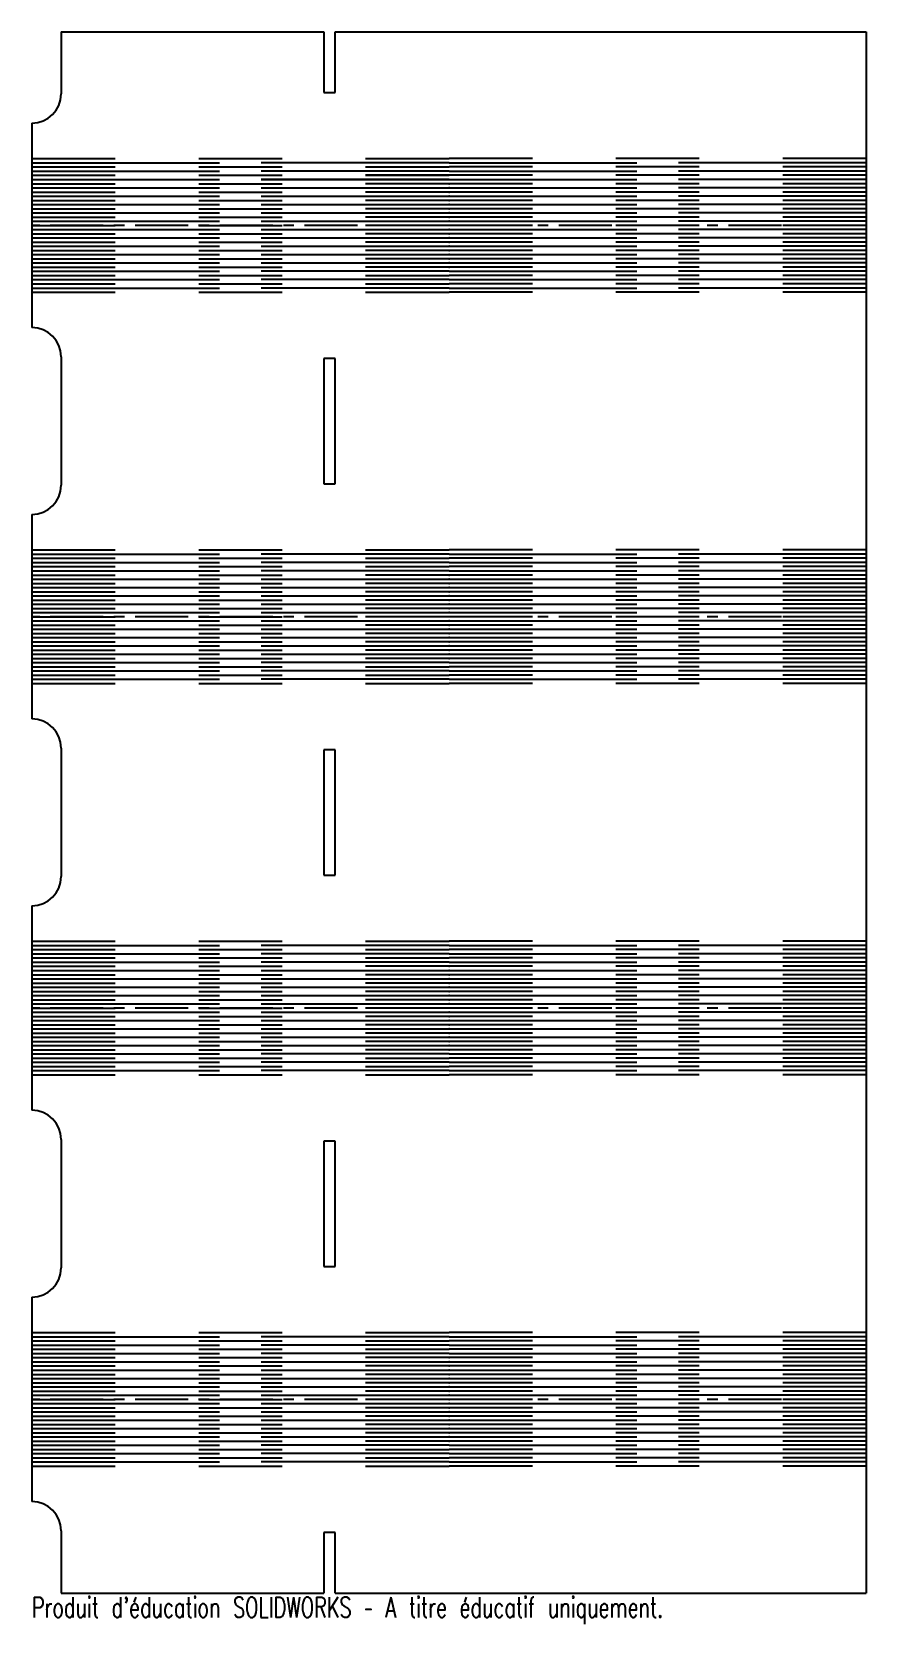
# Model space of a CAD drawing. Header units: millimetres. Extents: x -200 to 0, y -238 to 143.
import ezdxf

# ---------------------------------------------------------------- set-up
doc = ezdxf.new("R2010")
doc.units = ezdxf.units.MM
doc.header["$PDSIZE"] = -1
doc.linetypes.add('CENTERX2', pattern=[20.32, 12.7, -2.54, 2.54, -2.54])
doc.styles.add('SLDTEXTSTYLE0', font='TXT', dxfattribs={"width": 0.7, "bigfont": 'bigfont'})

msp = doc.modelspace()

# ---------------------------------------------------------------- linework, layer by layer
at = {"color": 7, "linetype": 'Continuous', "lineweight": 25}
for p, q in [((-193, 143.27), (-193, 128.38)), ((-193, 143.27), (-130, 143.27)), ((-130, 143.27), (-130, 128.77)), ((-127.3, 128.77), (-127.3, 143.27)), ((-127.3, 143.27), (0, 143.27)), ((0, 143.27), (0, -230.82)), ((-130, 128.77), (-127.3, 128.77)), ((-200, 121.38), (-200, 72.39)), ((-193, 65.39), (-193, 34.61)), ((-127.3, 65), (-130, 65)), ((-130, 65), (-130, 35)), ((-127.3, 35), (-127.3, 65)), ((-130, 35), (-127.3, 35)), ((-200, 27.61), (-200, -21.38)), ((-193, -28.38), (-193, -59.16)), ((-127.3, -28.77), (-130, -28.77)), ((-130, -28.77), (-130, -58.77)), ((-127.3, -58.77), (-127.3, -28.77)), ((-130, -58.77), (-127.3, -58.77)), ((-200, -66.16), (-200, -115.15)), ((-193, -122.15), (-193, -152.93)), ((-127.3, -122.54), (-130, -122.54)), ((-130, -122.54), (-130, -152.54)), ((-127.3, -152.54), (-127.3, -122.54)), ((-130, -152.54), (-127.3, -152.54)), ((-200, -159.93), (-200, -208.92)), ((-193, -215.92), (-193, -230.82)), ((-127.3, -216.31), (-130, -216.31)), ((-130, -216.31), (-130, -230.82)), ((-127.3, -230.82), (-127.3, -216.31)), ((-193, -230.82), (-130, -230.82)), ((-127.3, -230.82), (0, -230.82))]:
    msp.add_line(p, q, dxfattribs=at)
at = {"color": 7, "linetype": 'Continuous'}
for p, q in [((-200, 112.89), (-180, 112.89)), ((-200, 111.89), (-155, 111.89)), ((-200, 110.89), (-180, 110.89)), ((-160, 112.89), (-140, 112.89)), ((-160, 110.89), (-140, 110.89)), ((-100, 111.89), (-145, 111.89)), ((-120, 112.89), (-100, 112.89)), ((-120, 110.89), (-100, 110.89)), ((-80, 112.89), (-100, 112.89)), ((-100, 111.89), (-55, 111.89)), ((-80, 110.89), (-100, 110.89)), ((-40, 112.89), (-60, 112.89)), ((-40, 110.89), (-60, 110.89)), ((0, 111.89), (-45, 111.89)), ((0, 112.89), (-20, 112.89)), ((0, 110.89), (-20, 110.89)), ((-200, 109.89), (-155, 109.89)), ((-200, 108.89), (-180, 108.89)), ((-200, 108.89), (-180, 108.89)), ((-200, 107.89), (-155, 107.89)), ((-200, 107.89), (-155, 107.89)), ((-200, 106.89), (-180, 106.89)), ((-160, 108.89), (-140, 108.89)), ((-160, 108.89), (-140, 108.89)), ((-160, 106.89), (-140, 106.89)), ((-100, 109.89), (-145, 109.89)), ((-145, 107.89), (-55, 107.89)), ((-100, 107.89), (-145, 107.89)), ((-80, 108.89), (-120, 108.89)), ((-120, 108.89), (-100, 108.89)), ((-80, 106.89), (-120, 106.89)), ((-100, 109.89), (-55, 109.89)), ((-80, 108.89), (-100, 108.89)), ((-100, 107.89), (-55, 107.89)), ((-40, 108.89), (-60, 108.89)), ((-40, 108.89), (-60, 108.89)), ((-40, 106.89), (-60, 106.89)), ((0, 109.89), (-45, 109.89)), ((0, 107.89), (-45, 107.89)), ((0, 107.89), (-45, 107.89)), ((0, 108.89), (-20, 108.89)), ((0, 108.89), (-20, 108.89)), ((0, 106.89), (-20, 106.89)), ((-200, 105.89), (-155, 105.89)), ((-200, 104.89), (-180, 104.89)), ((-200, 103.89), (-155, 103.89)), ((-160, 104.89), (-140, 104.89)), ((-145, 105.89), (-55, 105.89)), ((-145, 103.89), (-55, 103.89)), ((-80, 104.89), (-120, 104.89)), ((-40, 104.89), (-60, 104.89)), ((0, 105.89), (-45, 105.89)), ((0, 103.89), (-45, 103.89)), ((0, 104.89), (-20, 104.89)), ((-200, 102.89), (-180, 102.89)), ((-200, 101.89), (-155, 101.89)), ((-200, 100.89), (-180, 100.89)), ((-200, 99.89), (-155, 99.89)), ((-160, 102.89), (-140, 102.89)), ((-160, 100.89), (-140, 100.89)), ((-145, 101.89), (-55, 101.89)), ((-145, 99.89), (-55, 99.89)), ((-80, 102.89), (-120, 102.89)), ((-80, 100.89), (-120, 100.89)), ((-40, 102.89), (-60, 102.89)), ((-40, 100.89), (-60, 100.89)), ((0, 101.89), (-45, 101.89)), ((0, 99.89), (-45, 99.89)), ((0, 102.89), (-20, 102.89)), ((0, 100.89), (-20, 100.89)), ((-200, 98.89), (-180, 98.89)), ((-200, 97.89), (-155, 97.89)), ((-200, 96.89), (-180, 96.89)), ((-200, 95.89), (-155, 95.89)), ((-160, 98.89), (-140, 98.89)), ((-160, 96.89), (-140, 96.89)), ((-145, 97.89), (-55, 97.89)), ((-145, 95.89), (-55, 95.89)), ((-80, 98.89), (-120, 98.89)), ((-80, 96.89), (-120, 96.89)), ((-40, 98.89), (-60, 98.89)), ((-40, 96.89), (-60, 96.89)), ((0, 97.89), (-45, 97.89)), ((0, 95.89), (-45, 95.89)), ((0, 98.89), (-20, 98.89)), ((0, 96.89), (-20, 96.89)), ((-200, 94.89), (-180, 94.89)), ((-200, 93.89), (-155, 93.89)), ((-200, 92.89), (-180, 92.89)), ((-200, 91.89), (-155, 91.89)), ((-160, 94.89), (-140, 94.89)), ((-160, 92.89), (-140, 92.89)), ((-145, 93.89), (-55, 93.89)), ((-145, 91.89), (-55, 91.89)), ((-80, 94.89), (-120, 94.89)), ((-80, 92.89), (-120, 92.89)), ((-40, 94.89), (-60, 94.89)), ((-40, 92.89), (-60, 92.89)), ((0, 93.89), (-45, 93.89)), ((0, 91.89), (-45, 91.89)), ((0, 94.89), (-20, 94.89)), ((0, 92.89), (-20, 92.89)), ((-200, 90.89), (-180, 90.89)), ((-200, 89.89), (-155, 89.89)), ((-200, 88.89), (-180, 88.89)), ((-200, 87.89), (-155, 87.89)), ((-160, 90.89), (-140, 90.89)), ((-160, 88.89), (-140, 88.89)), ((-145, 89.89), (-55, 89.89)), ((-145, 87.89), (-55, 87.89)), ((-80, 90.89), (-120, 90.89)), ((-80, 88.89), (-120, 88.89)), ((-40, 90.89), (-60, 90.89)), ((-40, 88.89), (-60, 88.89)), ((0, 89.89), (-45, 89.89)), ((0, 87.89), (-45, 87.89)), ((0, 90.89), (-20, 90.89)), ((0, 88.89), (-20, 88.89)), ((-200, 86.89), (-180, 86.89)), ((-200, 85.89), (-155, 85.89)), ((-200, 85.89), (-155, 85.89)), ((-200, 84.89), (-180, 84.89)), ((-200, 84.89), (-180, 84.89)), ((-160, 86.89), (-140, 86.89)), ((-160, 84.89), (-140, 84.89)), ((-160, 84.89), (-140, 84.89)), ((-100, 85.89), (-145, 85.89)), ((-100, 85.89), (-145, 85.89)), ((-80, 86.89), (-120, 86.89)), ((-120, 84.89), (-100, 84.89)), ((-120, 84.89), (-100, 84.89)), ((-100, 85.89), (-55, 85.89)), ((-100, 85.89), (-55, 85.89)), ((-80, 84.89), (-100, 84.89)), ((-80, 84.89), (-100, 84.89)), ((-40, 86.89), (-60, 86.89)), ((-40, 84.89), (-60, 84.89)), ((-40, 84.89), (-60, 84.89)), ((0, 85.89), (-45, 85.89)), ((0, 85.89), (-45, 85.89)), ((0, 86.89), (-20, 86.89)), ((0, 84.89), (-20, 84.89)), ((0, 84.89), (-20, 84.89)), ((-200, 83.89), (-155, 83.89)), ((-200, 82.89), (-180, 82.89)), ((-200, 81.89), (-155, 81.89)), ((-200, 80.89), (-180, 80.89)), ((-160, 82.89), (-140, 82.89)), ((-160, 80.89), (-140, 80.89)), ((-100, 83.89), (-145, 83.89)), ((-100, 81.89), (-145, 81.89)), ((-120, 82.89), (-100, 82.89)), ((-120, 80.89), (-100, 80.89)), ((-100, 83.89), (-55, 83.89)), ((-80, 82.89), (-100, 82.89)), ((-100, 81.89), (-55, 81.89)), ((-80, 80.89), (-100, 80.89)), ((-40, 82.89), (-60, 82.89)), ((-40, 80.89), (-60, 80.89)), ((0, 83.89), (-45, 83.89)), ((0, 81.89), (-45, 81.89)), ((0, 82.89), (-20, 82.89)), ((0, 80.89), (-20, 80.89)), ((-200, 19.12), (-180, 19.12)), ((-160, 19.12), (-140, 19.12)), ((-120, 19.12), (-100, 19.12)), ((-80, 19.12), (-100, 19.12)), ((-40, 19.12), (-60, 19.12)), ((0, 19.12), (-20, 19.12)), ((-200, 18.12), (-155, 18.12)), ((-200, 17.12), (-180, 17.12)), ((-200, 16.12), (-155, 16.12)), ((-160, 17.12), (-140, 17.12)), ((-100, 18.12), (-145, 18.12)), ((-100, 16.12), (-145, 16.12)), ((-120, 17.12), (-100, 17.12)), ((-100, 18.12), (-55, 18.12)), ((-80, 17.12), (-100, 17.12)), ((-100, 16.12), (-55, 16.12)), ((-40, 17.12), (-60, 17.12)), ((0, 18.12), (-45, 18.12)), ((0, 16.12), (-45, 16.12)), ((0, 17.12), (-20, 17.12)), ((-200, 15.12), (-180, 15.12)), ((-200, 15.12), (-180, 15.12)), ((-200, 14.12), (-155, 14.12)), ((-200, 14.12), (-155, 14.12)), ((-200, 13.12), (-180, 13.12)), ((-200, 12.12), (-155, 12.12)), ((-160, 15.12), (-140, 15.12)), ((-160, 15.12), (-140, 15.12)), ((-160, 13.12), (-140, 13.12)), ((-100, 14.12), (-145, 14.12)), ((-100, 14.12), (-145, 14.12)), ((-145, 12.12), (-55, 12.12)), ((-120, 15.12), (-100, 15.12)), ((-120, 15.12), (-100, 15.12)), ((-80, 13.12), (-120, 13.12)), ((-80, 15.12), (-100, 15.12)), ((-80, 15.12), (-100, 15.12)), ((-100, 14.12), (-55, 14.12)), ((-100, 14.12), (-55, 14.12)), ((-40, 15.12), (-60, 15.12)), ((-40, 15.12), (-60, 15.12)), ((-40, 13.12), (-60, 13.12)), ((0, 14.12), (-45, 14.12)), ((0, 14.12), (-45, 14.12)), ((0, 12.12), (-45, 12.12)), ((0, 15.12), (-20, 15.12)), ((0, 15.12), (-20, 15.12)), ((0, 13.12), (-20, 13.12)), ((-200, 11.12), (-180, 11.12)), ((-200, 10.12), (-155, 10.12)), ((-200, 9.12), (-180, 9.12)), ((-200, 8.12), (-155, 8.12)), ((-160, 11.12), (-140, 11.12)), ((-160, 9.12), (-140, 9.12)), ((-145, 10.12), (-55, 10.12)), ((-145, 8.12), (-55, 8.12)), ((-80, 11.12), (-120, 11.12)), ((-80, 9.12), (-120, 9.12)), ((-40, 11.12), (-60, 11.12)), ((-40, 9.12), (-60, 9.12)), ((0, 10.12), (-45, 10.12)), ((0, 8.12), (-45, 8.12)), ((0, 11.12), (-20, 11.12)), ((0, 9.12), (-20, 9.12)), ((-200, 7.12), (-180, 7.12)), ((-200, 6.12), (-155, 6.12)), ((-200, 5.12), (-180, 5.12)), ((-200, 4.12), (-155, 4.12)), ((-160, 7.12), (-140, 7.12)), ((-160, 5.12), (-140, 5.12)), ((-145, 6.12), (-55, 6.12)), ((-145, 4.12), (-55, 4.12)), ((-80, 7.12), (-120, 7.12)), ((-80, 5.12), (-120, 5.12)), ((-40, 7.12), (-60, 7.12)), ((-40, 5.12), (-60, 5.12)), ((0, 6.12), (-45, 6.12)), ((0, 4.12), (-45, 4.12)), ((0, 7.12), (-20, 7.12)), ((0, 5.12), (-20, 5.12)), ((-200, 3.12), (-180, 3.12)), ((-200, 2.12), (-155, 2.12)), ((-200, 1.12), (-180, 1.12)), ((-200, 0.12), (-155, 0.12)), ((-160, 3.12), (-140, 3.12)), ((-160, 1.12), (-140, 1.12)), ((-145, 2.12), (-55, 2.12)), ((-145, 0.12), (-55, 0.12)), ((-80, 3.12), (-120, 3.12)), ((-80, 1.12), (-120, 1.12)), ((-40, 3.12), (-60, 3.12)), ((-40, 1.12), (-60, 1.12)), ((0, 2.12), (-45, 2.12)), ((0, 0.12), (-45, 0.12)), ((0, 3.12), (-20, 3.12)), ((0, 1.12), (-20, 1.12)), ((-200, -0.88), (-180, -0.88)), ((-200, -1.88), (-155, -1.88)), ((-200, -2.88), (-180, -2.88)), ((-160, -0.88), (-140, -0.88)), ((-160, -2.88), (-140, -2.88)), ((-145, -1.88), (-55, -1.88)), ((-80, -0.88), (-120, -0.88)), ((-80, -2.88), (-120, -2.88)), ((-40, -0.88), (-60, -0.88)), ((-40, -2.88), (-60, -2.88)), ((0, -1.88), (-45, -1.88)), ((0, -0.88), (-20, -0.88)), ((0, -2.88), (-20, -2.88)), ((-200, -3.88), (-155, -3.88)), ((-200, -4.88), (-180, -4.88)), ((-200, -5.88), (-155, -5.88)), ((-200, -6.88), (-180, -6.88)), ((-160, -4.88), (-140, -4.88)), ((-160, -6.88), (-140, -6.88)), ((-145, -3.88), (-55, -3.88)), ((-145, -5.88), (-55, -5.88)), ((-80, -4.88), (-120, -4.88)), ((-80, -6.88), (-120, -6.88)), ((-40, -4.88), (-60, -4.88)), ((-40, -6.88), (-60, -6.88)), ((0, -3.88), (-45, -3.88)), ((0, -5.88), (-45, -5.88)), ((0, -4.88), (-20, -4.88)), ((0, -6.88), (-20, -6.88)), ((-200, -7.88), (-155, -7.88)), ((-200, -7.88), (-155, -7.88)), ((-200, -8.88), (-180, -8.88)), ((-200, -8.88), (-180, -8.88)), ((-200, -9.88), (-155, -9.88)), ((-200, -10.88), (-180, -10.88)), ((-160, -8.88), (-140, -8.88)), ((-160, -8.88), (-140, -8.88)), ((-160, -10.88), (-140, -10.88)), ((-100, -7.88), (-145, -7.88)), ((-100, -7.88), (-145, -7.88)), ((-100, -9.88), (-145, -9.88)), ((-120, -8.88), (-100, -8.88)), ((-120, -8.88), (-100, -8.88)), ((-120, -10.88), (-100, -10.88)), ((-100, -7.88), (-55, -7.88)), ((-100, -7.88), (-55, -7.88)), ((-80, -8.88), (-100, -8.88)), ((-80, -8.88), (-100, -8.88)), ((-100, -9.88), (-55, -9.88)), ((-80, -10.88), (-100, -10.88)), ((-40, -8.88), (-60, -8.88)), ((-40, -8.88), (-60, -8.88)), ((-40, -10.88), (-60, -10.88)), ((0, -7.88), (-45, -7.88)), ((0, -7.88), (-45, -7.88)), ((0, -9.88), (-45, -9.88)), ((0, -8.88), (-20, -8.88)), ((0, -8.88), (-20, -8.88)), ((0, -10.88), (-20, -10.88)), ((-200, -11.88), (-155, -11.88)), ((-200, -12.88), (-180, -12.88)), ((-160, -12.88), (-140, -12.88)), ((-100, -11.88), (-145, -11.88)), ((-120, -12.88), (-100, -12.88)), ((-100, -11.88), (-55, -11.88)), ((-80, -12.88), (-100, -12.88)), ((-40, -12.88), (-60, -12.88)), ((0, -11.88), (-45, -11.88)), ((0, -12.88), (-20, -12.88)), ((-200, -74.65), (-180, -74.65)), ((-200, -75.65), (-155, -75.65)), ((-160, -74.65), (-140, -74.65)), ((-100, -75.65), (-145, -75.65)), ((-120, -74.65), (-100, -74.65)), ((-80, -74.65), (-100, -74.65)), ((-100, -75.65), (-55, -75.65)), ((-40, -74.65), (-60, -74.65)), ((0, -75.65), (-45, -75.65)), ((0, -74.65), (-20, -74.65)), ((-200, -76.65), (-180, -76.65)), ((-200, -77.65), (-155, -77.65)), ((-200, -78.65), (-180, -78.65)), ((-200, -78.65), (-180, -78.65)), ((-200, -79.65), (-155, -79.65)), ((-200, -79.65), (-155, -79.65)), ((-160, -76.65), (-140, -76.65)), ((-160, -78.65), (-140, -78.65)), ((-160, -78.65), (-140, -78.65)), ((-100, -77.65), (-145, -77.65)), ((-100, -79.65), (-145, -79.65)), ((-100, -79.65), (-145, -79.65)), ((-120, -76.65), (-100, -76.65)), ((-120, -78.65), (-100, -78.65)), ((-120, -78.65), (-100, -78.65)), ((-80, -76.65), (-100, -76.65)), ((-100, -77.65), (-55, -77.65)), ((-80, -78.65), (-100, -78.65)), ((-80, -78.65), (-100, -78.65)), ((-100, -79.65), (-55, -79.65)), ((-100, -79.65), (-55, -79.65)), ((-40, -76.65), (-60, -76.65)), ((-40, -78.65), (-60, -78.65)), ((-40, -78.65), (-60, -78.65)), ((0, -77.65), (-45, -77.65)), ((0, -79.65), (-45, -79.65)), ((0, -79.65), (-45, -79.65)), ((0, -76.65), (-20, -76.65)), ((0, -78.65), (-20, -78.65)), ((0, -78.65), (-20, -78.65)), ((-200, -80.65), (-180, -80.65)), ((-200, -81.65), (-155, -81.65)), ((-200, -82.65), (-180, -82.65)), ((-200, -83.65), (-155, -83.65)), ((-160, -80.65), (-140, -80.65)), ((-160, -82.65), (-140, -82.65)), ((-145, -81.65), (-55, -81.65)), ((-145, -83.65), (-55, -83.65)), ((-80, -80.65), (-120, -80.65)), ((-80, -82.65), (-120, -82.65)), ((-40, -80.65), (-60, -80.65)), ((-40, -82.65), (-60, -82.65)), ((0, -81.65), (-45, -81.65)), ((0, -83.65), (-45, -83.65)), ((0, -80.65), (-20, -80.65)), ((0, -82.65), (-20, -82.65)), ((-200, -84.65), (-180, -84.65)), ((-200, -85.65), (-155, -85.65)), ((-200, -86.65), (-180, -86.65)), ((-200, -87.65), (-155, -87.65)), ((-160, -84.65), (-140, -84.65)), ((-160, -86.65), (-140, -86.65)), ((-145, -85.65), (-55, -85.65)), ((-145, -87.65), (-55, -87.65)), ((-80, -84.65), (-120, -84.65)), ((-80, -86.65), (-120, -86.65)), ((-40, -84.65), (-60, -84.65)), ((-40, -86.65), (-60, -86.65)), ((0, -85.65), (-45, -85.65)), ((0, -87.65), (-45, -87.65)), ((0, -84.65), (-20, -84.65)), ((0, -86.65), (-20, -86.65)), ((-200, -88.65), (-180, -88.65)), ((-200, -89.65), (-155, -89.65)), ((-200, -90.65), (-180, -90.65)), ((-160, -88.65), (-140, -88.65)), ((-160, -90.65), (-140, -90.65)), ((-145, -89.65), (-55, -89.65)), ((-80, -88.65), (-120, -88.65)), ((-80, -90.65), (-120, -90.65)), ((-40, -88.65), (-60, -88.65)), ((-40, -90.65), (-60, -90.65)), ((0, -89.65), (-45, -89.65)), ((0, -88.65), (-20, -88.65)), ((0, -90.65), (-20, -90.65)), ((-200, -91.65), (-155, -91.65)), ((-200, -92.65), (-180, -92.65)), ((-200, -93.65), (-155, -93.65)), ((-200, -94.65), (-180, -94.65)), ((-160, -92.65), (-140, -92.65)), ((-160, -94.65), (-140, -94.65)), ((-145, -91.65), (-55, -91.65)), ((-145, -93.65), (-55, -93.65)), ((-80, -92.65), (-120, -92.65)), ((-80, -94.65), (-120, -94.65)), ((-40, -92.65), (-60, -92.65)), ((-40, -94.65), (-60, -94.65)), ((0, -91.65), (-45, -91.65)), ((0, -93.65), (-45, -93.65)), ((0, -92.65), (-20, -92.65)), ((0, -94.65), (-20, -94.65)), ((-200, -95.65), (-155, -95.65)), ((-200, -96.65), (-180, -96.65)), ((-200, -97.65), (-155, -97.65)), ((-200, -98.65), (-180, -98.65)), ((-160, -96.65), (-140, -96.65)), ((-160, -98.65), (-140, -98.65)), ((-145, -95.65), (-55, -95.65)), ((-145, -97.65), (-55, -97.65)), ((-80, -96.65), (-120, -96.65)), ((-80, -98.65), (-120, -98.65)), ((-40, -96.65), (-60, -96.65)), ((-40, -98.65), (-60, -98.65)), ((0, -95.65), (-45, -95.65)), ((0, -97.65), (-45, -97.65)), ((0, -96.65), (-20, -96.65)), ((0, -98.65), (-20, -98.65)), ((-200, -99.65), (-155, -99.65)), ((-200, -100.65), (-180, -100.65)), ((-200, -101.65), (-155, -101.65)), ((-200, -101.65), (-155, -101.65)), ((-200, -102.65), (-180, -102.65)), ((-200, -102.65), (-180, -102.65)), ((-160, -100.65), (-140, -100.65)), ((-160, -102.65), (-140, -102.65)), ((-160, -102.65), (-140, -102.65)), ((-145, -99.65), (-55, -99.65)), ((-100, -101.65), (-145, -101.65)), ((-100, -101.65), (-145, -101.65)), ((-80, -100.65), (-120, -100.65)), ((-120, -102.65), (-100, -102.65)), ((-120, -102.65), (-100, -102.65)), ((-100, -101.65), (-55, -101.65)), ((-100, -101.65), (-55, -101.65)), ((-80, -102.65), (-100, -102.65)), ((-80, -102.65), (-100, -102.65)), ((-40, -100.65), (-60, -100.65)), ((-40, -102.65), (-60, -102.65)), ((-40, -102.65), (-60, -102.65)), ((0, -99.65), (-45, -99.65)), ((0, -101.65), (-45, -101.65)), ((0, -101.65), (-45, -101.65)), ((0, -100.65), (-20, -100.65)), ((0, -102.65), (-20, -102.65)), ((0, -102.65), (-20, -102.65)), ((-200, -103.65), (-155, -103.65)), ((-200, -104.65), (-180, -104.65)), ((-200, -105.65), (-155, -105.65)), ((-200, -106.65), (-180, -106.65)), ((-160, -104.65), (-140, -104.65)), ((-160, -106.65), (-140, -106.65)), ((-100, -103.65), (-145, -103.65)), ((-100, -105.65), (-145, -105.65)), ((-120, -104.65), (-100, -104.65)), ((-120, -106.65), (-100, -106.65)), ((-100, -103.65), (-55, -103.65)), ((-80, -104.65), (-100, -104.65)), ((-100, -105.65), (-55, -105.65)), ((-80, -106.65), (-100, -106.65)), ((-40, -104.65), (-60, -104.65)), ((-40, -106.65), (-60, -106.65)), ((0, -103.65), (-45, -103.65)), ((0, -105.65), (-45, -105.65)), ((0, -104.65), (-20, -104.65)), ((0, -106.65), (-20, -106.65)), ((-200, -168.42), (-180, -168.42)), ((-200, -169.42), (-155, -169.42)), ((-200, -170.42), (-180, -170.42)), ((-200, -171.42), (-155, -171.42)), ((-160, -168.42), (-140, -168.42)), ((-160, -170.42), (-140, -170.42)), ((-100, -169.42), (-145, -169.42)), ((-100, -171.42), (-145, -171.42)), ((-120, -168.42), (-100, -168.42)), ((-120, -170.42), (-100, -170.42)), ((-80, -168.42), (-100, -168.42)), ((-100, -169.42), (-55, -169.42)), ((-80, -170.42), (-100, -170.42)), ((-100, -171.42), (-55, -171.42)), ((-40, -168.42), (-60, -168.42)), ((-40, -170.42), (-60, -170.42)), ((0, -169.42), (-45, -169.42)), ((0, -171.42), (-45, -171.42)), ((0, -168.42), (-20, -168.42)), ((0, -170.42), (-20, -170.42)), ((-200, -172.42), (-180, -172.42)), ((-200, -172.42), (-180, -172.42)), ((-200, -173.42), (-155, -173.42)), ((-200, -173.42), (-155, -173.42)), ((-200, -174.42), (-180, -174.42)), ((-200, -175.42), (-155, -175.42)), ((-160, -172.42), (-140, -172.42)), ((-160, -172.42), (-140, -172.42)), ((-160, -174.42), (-140, -174.42)), ((-100, -173.42), (-145, -173.42)), ((-100, -173.42), (-145, -173.42)), ((-145, -175.42), (-55, -175.42)), ((-120, -172.42), (-100, -172.42)), ((-120, -172.42), (-100, -172.42)), ((-80, -174.42), (-120, -174.42)), ((-80, -172.42), (-100, -172.42)), ((-80, -172.42), (-100, -172.42)), ((-100, -173.42), (-55, -173.42)), ((-100, -173.42), (-55, -173.42)), ((-40, -172.42), (-60, -172.42)), ((-40, -172.42), (-60, -172.42)), ((-40, -174.42), (-60, -174.42)), ((0, -173.42), (-45, -173.42)), ((0, -173.42), (-45, -173.42)), ((0, -175.42), (-45, -175.42)), ((0, -172.42), (-20, -172.42)), ((0, -172.42), (-20, -172.42)), ((0, -174.42), (-20, -174.42)), ((-200, -176.42), (-180, -176.42)), ((-200, -177.42), (-155, -177.42)), ((-200, -178.42), (-180, -178.42)), ((-160, -176.42), (-140, -176.42)), ((-160, -178.42), (-140, -178.42)), ((-145, -177.42), (-55, -177.42)), ((-80, -176.42), (-120, -176.42)), ((-80, -178.42), (-120, -178.42)), ((-40, -176.42), (-60, -176.42)), ((-40, -178.42), (-60, -178.42)), ((0, -177.42), (-45, -177.42)), ((0, -176.42), (-20, -176.42)), ((0, -178.42), (-20, -178.42)), ((-200, -179.42), (-155, -179.42)), ((-200, -180.42), (-180, -180.42)), ((-200, -181.42), (-155, -181.42)), ((-200, -182.42), (-180, -182.42)), ((-160, -180.42), (-140, -180.42)), ((-160, -182.42), (-140, -182.42)), ((-145, -179.42), (-55, -179.42)), ((-145, -181.42), (-55, -181.42)), ((-80, -180.42), (-120, -180.42)), ((-80, -182.42), (-120, -182.42)), ((-40, -180.42), (-60, -180.42)), ((-40, -182.42), (-60, -182.42)), ((0, -179.42), (-45, -179.42)), ((0, -181.42), (-45, -181.42)), ((0, -180.42), (-20, -180.42)), ((0, -182.42), (-20, -182.42)), ((-200, -183.42), (-155, -183.42)), ((-200, -184.42), (-180, -184.42)), ((-200, -185.42), (-155, -185.42)), ((-200, -186.42), (-180, -186.42)), ((-160, -184.42), (-140, -184.42)), ((-160, -186.42), (-140, -186.42)), ((-145, -183.42), (-55, -183.42)), ((-145, -185.42), (-55, -185.42)), ((-80, -184.42), (-120, -184.42)), ((-80, -186.42), (-120, -186.42)), ((-40, -184.42), (-60, -184.42)), ((-40, -186.42), (-60, -186.42)), ((0, -183.42), (-45, -183.42)), ((0, -185.42), (-45, -185.42)), ((0, -184.42), (-20, -184.42)), ((0, -186.42), (-20, -186.42)), ((-200, -187.42), (-155, -187.42)), ((-200, -188.42), (-180, -188.42)), ((-200, -189.42), (-155, -189.42)), ((-200, -190.42), (-180, -190.42)), ((-160, -188.42), (-140, -188.42)), ((-160, -190.42), (-140, -190.42)), ((-145, -187.42), (-55, -187.42)), ((-145, -189.42), (-55, -189.42)), ((-80, -188.42), (-120, -188.42)), ((-80, -190.42), (-120, -190.42)), ((-40, -188.42), (-60, -188.42)), ((-40, -190.42), (-60, -190.42)), ((0, -187.42), (-45, -187.42)), ((0, -189.42), (-45, -189.42)), ((0, -188.42), (-20, -188.42)), ((0, -190.42), (-20, -190.42)), ((-200, -191.42), (-155, -191.42)), ((-200, -192.42), (-180, -192.42)), ((-200, -193.42), (-155, -193.42)), ((-200, -194.42), (-180, -194.42)), ((-160, -192.42), (-140, -192.42)), ((-160, -194.42), (-140, -194.42)), ((-145, -191.42), (-55, -191.42)), ((-145, -193.42), (-55, -193.42)), ((-80, -192.42), (-120, -192.42)), ((-80, -194.42), (-120, -194.42)), ((-40, -192.42), (-60, -192.42)), ((-40, -194.42), (-60, -194.42)), ((0, -191.42), (-45, -191.42)), ((0, -193.42), (-45, -193.42)), ((0, -192.42), (-20, -192.42)), ((0, -194.42), (-20, -194.42)), ((-200, -195.42), (-155, -195.42)), ((-200, -195.42), (-155, -195.42)), ((-200, -196.42), (-180, -196.42)), ((-200, -196.42), (-180, -196.42)), ((-200, -197.42), (-155, -197.42)), ((-160, -196.42), (-140, -196.42)), ((-160, -196.42), (-140, -196.42)), ((-100, -195.42), (-145, -195.42)), ((-100, -195.42), (-145, -195.42)), ((-100, -197.42), (-145, -197.42)), ((-120, -196.42), (-100, -196.42)), ((-120, -196.42), (-100, -196.42)), ((-100, -195.42), (-55, -195.42)), ((-100, -195.42), (-55, -195.42)), ((-80, -196.42), (-100, -196.42)), ((-80, -196.42), (-100, -196.42)), ((-100, -197.42), (-55, -197.42)), ((-40, -196.42), (-60, -196.42)), ((-40, -196.42), (-60, -196.42)), ((0, -195.42), (-45, -195.42)), ((0, -195.42), (-45, -195.42)), ((0, -197.42), (-45, -197.42)), ((0, -196.42), (-20, -196.42)), ((0, -196.42), (-20, -196.42)), ((-200, -198.42), (-180, -198.42)), ((-200, -199.42), (-155, -199.42)), ((-200, -200.42), (-180, -200.42)), ((-160, -198.42), (-140, -198.42)), ((-160, -200.42), (-140, -200.42)), ((-100, -199.42), (-145, -199.42)), ((-120, -198.42), (-100, -198.42)), ((-120, -200.42), (-100, -200.42)), ((-80, -198.42), (-100, -198.42)), ((-100, -199.42), (-55, -199.42)), ((-80, -200.42), (-100, -200.42)), ((-40, -198.42), (-60, -198.42)), ((-40, -200.42), (-60, -200.42)), ((0, -199.42), (-45, -199.42)), ((0, -198.42), (-20, -198.42)), ((0, -200.42), (-20, -200.42))]:
    msp.add_line(p, q, dxfattribs=at)
at = {"color": 7, "linetype": 'CENTERX2'}
for p, q in [((0, 96.89), (-200, 96.89)), ((0, 3.12), (-200, 3.12)), ((0, -90.65), (-200, -90.65)), ((0, -184.42), (-200, -184.42))]:
    msp.add_line(p, q, dxfattribs=at)
at = {"color": 7, "linetype": 'Continuous', "lineweight": 25}
for centre, start, end in [((-200, 128.38), 270, 0), ((-200, 65.39), 0, 90), ((-200, 34.61), 270, 0), ((-200, -28.38), 0, 90), ((-200, -59.16), 270, 0), ((-200, -122.15), 0, 90), ((-200, -152.93), 270, 0), ((-200, -215.92), 0, 90)]:
    msp.add_arc(centre, 7, start, end, dxfattribs=at)
at = {"color": 7, "linetype": 'Continuous'}
for p in [(-100, 106.89), (-100, 105.89), (-100, 104.89), (-100, 103.89), (-100, 102.89), (-100, 101.89), (-100, 100.89), (-100, 99.89), (-100, 98.89), (-100, 97.89), (-100, 95.89), (-100, 94.89), (-100, 93.89), (-100, 92.89), (-100, 91.89), (-100, 90.89), (-100, 89.89), (-100, 88.89), (-100, 87.89), (-100, 86.89), (-100, 13.12), (-100, 12.12), (-100, 11.12), (-100, 10.12), (-100, 9.12), (-100, 8.12), (-100, 7.12), (-100, 6.12), (-100, 5.12), (-100, 4.12), (-100, 2.12), (-100, 1.12), (-100, 0.12), (-100, -0.88), (-100, -1.88), (-100, -2.88), (-100, -3.88), (-100, -4.88), (-100, -5.88), (-100, -6.88), (-100, -80.65), (-100, -81.65), (-100, -82.65), (-100, -83.65), (-100, -84.65), (-100, -85.65), (-100, -86.65), (-100, -87.65), (-100, -88.65), (-100, -89.65), (-100, -91.65), (-100, -92.65), (-100, -93.65), (-100, -94.65), (-100, -95.65), (-100, -96.65), (-100, -97.65), (-100, -98.65), (-100, -99.65), (-100, -100.65), (-100, -174.42), (-100, -175.42), (-100, -176.42), (-100, -177.42), (-100, -178.42), (-100, -179.42), (-100, -180.42), (-100, -181.42), (-100, -182.42), (-100, -183.42), (-100, -184.42), (-100, -185.42), (-100, -186.42), (-100, -187.42), (-100, -188.42), (-100, -189.42), (-100, -190.42), (-100, -191.42), (-100, -192.42), (-100, -193.42), (-100, -194.42)]:
    msp.add_point(p, dxfattribs=at)

# ---------------------------------------------------------------- texts
at = {"color": 7, "linetype": 'Continuous', "insert": (-200, -231.84), "char_height": 4.8336, "attachment_point": 1, "style": 'SLDTEXTSTYLE0'}
msp.add_mtext("Produit d'éducation SOLIDWORKS – A titre éducatif uniquement.", dxfattribs=at)

doc.saveas('drawing.dxf')
